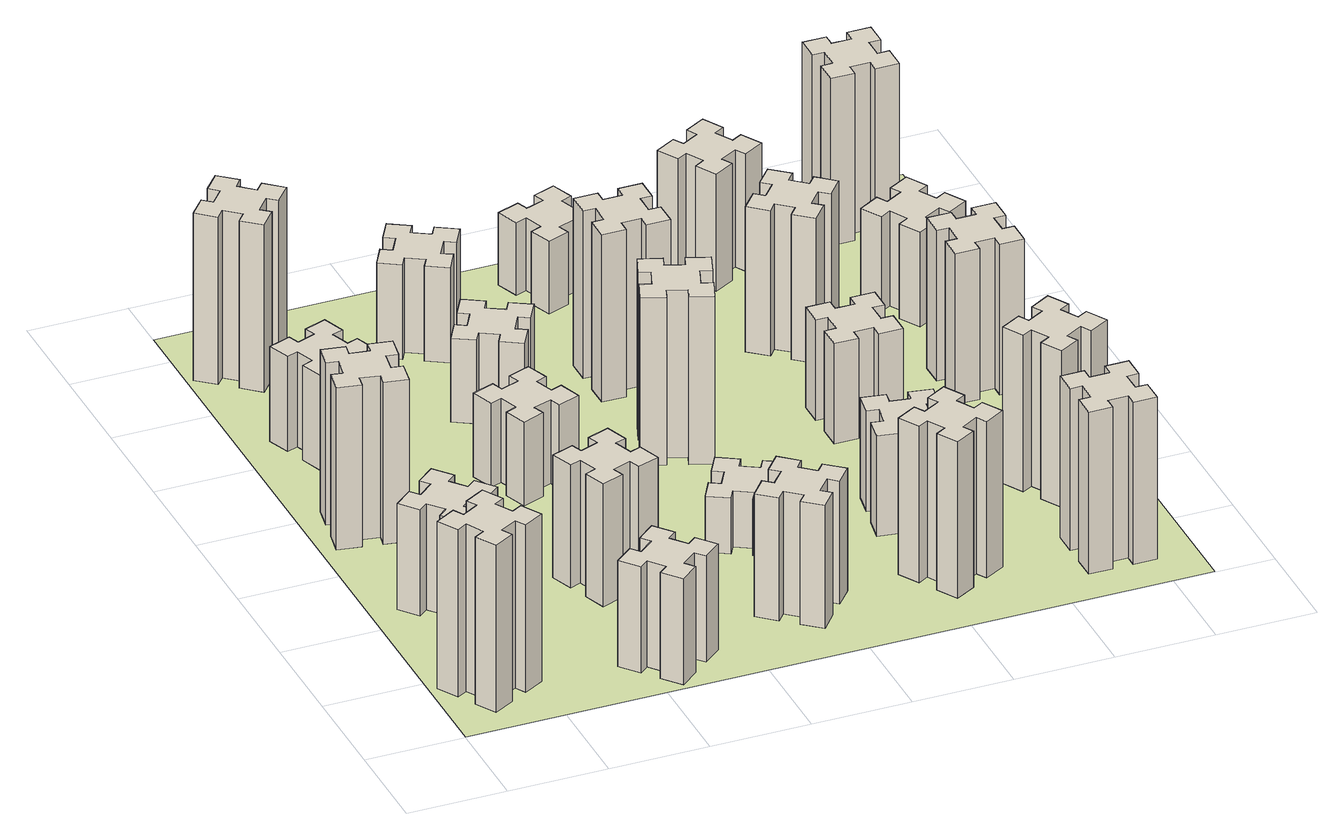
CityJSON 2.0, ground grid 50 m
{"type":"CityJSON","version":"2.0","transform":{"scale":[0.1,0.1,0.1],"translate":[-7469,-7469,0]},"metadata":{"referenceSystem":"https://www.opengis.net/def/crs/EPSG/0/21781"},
"CityObjects":{
"building1":{"type":"Building","attributes":{"class":"1000","function":"1000","usage":"1000","yearOfConstruction":2016,"roofType":"1000","measuredHeight":90,"storeysAboveGround":30,"storeysBelowGround":0},"geometry":[{"type":"Solid","lod":"1","boundaries":[[[[0,1,2,3,4,5,6,7,8,9,10,11,12,13,14,15,16,17,18,19]],[[17,16,20,21]],[[16,15,22,20]],[[15,14,23,22]],[[14,13,24,23]],[[13,12,25,24]],[[12,11,26,25]],[[11,10,27,26]],[[10,9,28,27]],[[9,8,29,28]],[[8,7,30,29]],[[7,6,31,30]],[[6,5,32,31]],[[5,4,33,32]],[[4,3,34,33]],[[3,2,35,34]],[[2,1,36,35]],[[1,0,37,36]],[[0,19,38,37]],[[19,18,39,38]],[[18,17,21,39]],[[24,25,26,27,28,29,30,31,32,33,34,35,36,37,38,39,21,20,22,23]]]]}]},
"building2":{"type":"Building","attributes":{"class":"1000","function":"1000","usage":"1000","yearOfConstruction":2016,"roofType":"1000","measuredHeight":57,"storeysAboveGround":30,"storeysBelowGround":0},"geometry":[{"type":"Solid","lod":"1","boundaries":[[[[40,41,42,43,44,45,46,47,48,49,50,51,52,53,54,55,56,57,58,59]],[[57,56,60,61]],[[56,55,62,60]],[[55,54,63,62]],[[54,53,64,63]],[[53,52,65,64]],[[52,51,66,65]],[[51,50,67,66]],[[50,49,68,67]],[[49,48,69,68]],[[48,47,70,69]],[[47,46,71,70]],[[46,45,72,71]],[[45,44,73,72]],[[44,43,74,73]],[[43,42,75,74]],[[42,41,76,75]],[[41,40,77,76]],[[40,59,78,77]],[[59,58,79,78]],[[58,57,61,79]],[[64,65,66,67,68,69,70,71,72,73,74,75,76,77,78,79,61,60,62,63]]]]}]},
"building3":{"type":"Building","attributes":{"class":"1000","function":"1000","usage":"1000","yearOfConstruction":2016,"roofType":"1000","measuredHeight":87,"storeysAboveGround":30,"storeysBelowGround":0},"geometry":[{"type":"Solid","lod":"1","boundaries":[[[[80,81,82,83,84,85,86,87,88,89,90,91,92,93,94,95,96,97,98,99]],[[97,96,100,101]],[[96,95,102,100]],[[95,94,103,102]],[[94,93,104,103]],[[93,92,105,104]],[[92,91,106,105]],[[91,90,107,106]],[[90,89,108,107]],[[89,88,109,108]],[[88,87,110,109]],[[87,86,111,110]],[[86,85,112,111]],[[85,84,113,112]],[[84,83,114,113]],[[83,82,115,114]],[[82,81,116,115]],[[81,80,117,116]],[[80,99,118,117]],[[99,98,119,118]],[[98,97,101,119]],[[104,105,106,107,108,109,110,111,112,113,114,115,116,117,118,119,101,100,102,103]]]]}]},
"building4":{"type":"Building","attributes":{"class":"1000","function":"1000","usage":"1000","yearOfConstruction":2016,"roofType":"1000","measuredHeight":51,"storeysAboveGround":30,"storeysBelowGround":0},"geometry":[{"type":"Solid","lod":"1","boundaries":[[[[120,121,122,123,124,125,126,127,128,129,130,131,132,133,134,135,136,137,138,139]],[[137,136,140,141]],[[136,135,142,140]],[[135,134,143,142]],[[134,133,144,143]],[[133,132,145,144]],[[132,131,146,145]],[[131,130,147,146]],[[130,129,148,147]],[[129,128,149,148]],[[128,127,150,149]],[[127,126,151,150]],[[126,125,152,151]],[[125,124,153,152]],[[124,123,154,153]],[[123,122,155,154]],[[122,121,156,155]],[[121,120,157,156]],[[120,139,158,157]],[[139,138,159,158]],[[138,137,141,159]],[[144,145,146,147,148,149,150,151,152,153,154,155,156,157,158,159,141,140,142,143]]]]}]},
"building5":{"type":"Building","attributes":{"class":"1000","function":"1000","usage":"1000","yearOfConstruction":2016,"roofType":"1000","measuredHeight":57,"storeysAboveGround":30,"storeysBelowGround":0},"geometry":[{"type":"Solid","lod":"1","boundaries":[[[[160,161,162,163,164,165,166,167,168,169,170,171,172,173,174,175,176,177,178,179]],[[177,176,180,181]],[[176,175,182,180]],[[175,174,183,182]],[[174,173,184,183]],[[173,172,185,184]],[[172,171,186,185]],[[171,170,187,186]],[[170,169,188,187]],[[169,168,189,188]],[[168,167,190,189]],[[167,166,191,190]],[[166,165,192,191]],[[165,164,193,192]],[[164,163,194,193]],[[163,162,195,194]],[[162,161,196,195]],[[161,160,197,196]],[[160,179,198,197]],[[179,178,199,198]],[[178,177,181,199]],[[184,185,186,187,188,189,190,191,192,193,194,195,196,197,198,199,181,180,182,183]]]]}]},
"building6":{"type":"Building","attributes":{"class":"1000","function":"1000","usage":"1000","yearOfConstruction":2016,"roofType":"1000","measuredHeight":90,"storeysAboveGround":30,"storeysBelowGround":0},"geometry":[{"type":"Solid","lod":"1","boundaries":[[[[200,201,202,203,204,205,206,207,208,209,210,211,212,213,214,215,216,217,218,219]],[[217,216,220,221]],[[216,215,222,220]],[[215,214,223,222]],[[214,213,224,223]],[[213,212,225,224]],[[212,211,226,225]],[[211,210,227,226]],[[210,209,228,227]],[[209,208,229,228]],[[208,207,230,229]],[[207,206,231,230]],[[206,205,232,231]],[[205,204,233,232]],[[204,203,234,233]],[[203,202,235,234]],[[202,201,236,235]],[[201,200,237,236]],[[200,219,238,237]],[[219,218,239,238]],[[218,217,221,239]],[[224,225,226,227,228,229,230,231,232,233,234,235,236,237,238,239,221,220,222,223]]]]}]},
"building7":{"type":"Building","attributes":{"class":"1000","function":"1000","usage":"1000","yearOfConstruction":2016,"roofType":"1000","measuredHeight":66,"storeysAboveGround":30,"storeysBelowGround":0},"geometry":[{"type":"Solid","lod":"1","boundaries":[[[[240,241,242,243,244,245,246,247,248,249,250,251,252,253,254,255,256,257,258,259]],[[257,256,260,261]],[[256,255,262,260]],[[255,254,263,262]],[[254,253,264,263]],[[253,252,265,264]],[[252,251,266,265]],[[251,250,267,266]],[[250,249,268,267]],[[249,248,269,268]],[[248,247,270,269]],[[247,246,271,270]],[[246,245,272,271]],[[245,244,273,272]],[[244,243,274,273]],[[243,242,275,274]],[[242,241,276,275]],[[241,240,277,276]],[[240,259,278,277]],[[259,258,279,278]],[[258,257,261,279]],[[264,265,266,267,268,269,270,271,272,273,274,275,276,277,278,279,261,260,262,263]]]]}]},
"building8":{"type":"Building","attributes":{"class":"1000","function":"1000","usage":"1000","yearOfConstruction":2016,"roofType":"1000","measuredHeight":45,"storeysAboveGround":30,"storeysBelowGround":0},"geometry":[{"type":"Solid","lod":"1","boundaries":[[[[280,281,282,283,284,285,286,287,288,289,290,291,292,293,294,295,296,297,298,299]],[[297,296,300,301]],[[296,295,302,300]],[[295,294,303,302]],[[294,293,304,303]],[[293,292,305,304]],[[292,291,306,305]],[[291,290,307,306]],[[290,289,308,307]],[[289,288,309,308]],[[288,287,310,309]],[[287,286,311,310]],[[286,285,312,311]],[[285,284,313,312]],[[284,283,314,313]],[[283,282,315,314]],[[282,281,316,315]],[[281,280,317,316]],[[280,299,318,317]],[[299,298,319,318]],[[298,297,301,319]],[[304,305,306,307,308,309,310,311,312,313,314,315,316,317,318,319,301,300,302,303]]]]}]},
"building9":{"type":"Building","attributes":{"class":"1000","function":"1000","usage":"1000","yearOfConstruction":2016,"roofType":"1000","measuredHeight":45,"storeysAboveGround":30,"storeysBelowGround":0},"geometry":[{"type":"Solid","lod":"1","boundaries":[[[[320,321,322,323,324,325,326,327,328,329,330,331,332,333,334,335,336,337,338,339]],[[337,336,340,341]],[[336,335,342,340]],[[335,334,343,342]],[[334,333,344,343]],[[333,332,345,344]],[[332,331,346,345]],[[331,330,347,346]],[[330,329,348,347]],[[329,328,349,348]],[[328,327,350,349]],[[327,326,351,350]],[[326,325,352,351]],[[325,324,353,352]],[[324,323,354,353]],[[323,322,355,354]],[[322,321,356,355]],[[321,320,357,356]],[[320,339,358,357]],[[339,338,359,358]],[[338,337,341,359]],[[344,345,346,347,348,349,350,351,352,353,354,355,356,357,358,359,341,340,342,343]]]]}]},
"building10":{"type":"Building","attributes":{"class":"1000","function":"1000","usage":"1000","yearOfConstruction":2016,"roofType":"1000","measuredHeight":66,"storeysAboveGround":30,"storeysBelowGround":0},"geometry":[{"type":"Solid","lod":"1","boundaries":[[[[360,361,362,363,364,365,366,367,368,369,370,371,372,373,374,375,376,377,378,379]],[[377,376,380,381]],[[376,375,382,380]],[[375,374,383,382]],[[374,373,384,383]],[[373,372,385,384]],[[372,371,386,385]],[[371,370,387,386]],[[370,369,388,387]],[[369,368,389,388]],[[368,367,390,389]],[[367,366,391,390]],[[366,365,392,391]],[[365,364,393,392]],[[364,363,394,393]],[[363,362,395,394]],[[362,361,396,395]],[[361,360,397,396]],[[360,379,398,397]],[[379,378,399,398]],[[378,377,381,399]],[[384,385,386,387,388,389,390,391,392,393,394,395,396,397,398,399,381,380,382,383]]]]}]},
"building11":{"type":"Building","attributes":{"class":"1000","function":"1000","usage":"1000","yearOfConstruction":2016,"roofType":"1000","measuredHeight":51,"storeysAboveGround":30,"storeysBelowGround":0},"geometry":[{"type":"Solid","lod":"1","boundaries":[[[[400,401,402,403,404,405,406,407,408,409,410,411,412,413,414,415,416,417,418,419]],[[417,416,420,421]],[[416,415,422,420]],[[415,414,423,422]],[[414,413,424,423]],[[413,412,425,424]],[[412,411,426,425]],[[411,410,427,426]],[[410,409,428,427]],[[409,408,429,428]],[[408,407,430,429]],[[407,406,431,430]],[[406,405,432,431]],[[405,404,433,432]],[[404,403,434,433]],[[403,402,435,434]],[[402,401,436,435]],[[401,400,437,436]],[[400,419,438,437]],[[419,418,439,438]],[[418,417,421,439]],[[424,425,426,427,428,429,430,431,432,433,434,435,436,437,438,439,421,420,422,423]]]]}]},
"building12":{"type":"Building","attributes":{"class":"1000","function":"1000","usage":"1000","yearOfConstruction":2016,"roofType":"1000","measuredHeight":30,"storeysAboveGround":30,"storeysBelowGround":0},"geometry":[{"type":"Solid","lod":"1","boundaries":[[[[440,441,442,443,444,445,446,447,448,449,450,451,452,453,454,455,456,457,458,459]],[[457,456,460,461]],[[456,455,462,460]],[[455,454,463,462]],[[454,453,464,463]],[[453,452,465,464]],[[452,451,466,465]],[[451,450,467,466]],[[450,449,468,467]],[[449,448,469,468]],[[448,447,470,469]],[[447,446,471,470]],[[446,445,472,471]],[[445,444,473,472]],[[444,443,474,473]],[[443,442,475,474]],[[442,441,476,475]],[[441,440,477,476]],[[440,459,478,477]],[[459,458,479,478]],[[458,457,461,479]],[[464,465,466,467,468,469,470,471,472,473,474,475,476,477,478,479,461,460,462,463]]]]}]},
"building13":{"type":"Building","attributes":{"class":"1000","function":"1000","usage":"1000","yearOfConstruction":2016,"roofType":"1000","measuredHeight":90,"storeysAboveGround":30,"storeysBelowGround":0},"geometry":[{"type":"Solid","lod":"1","boundaries":[[[[480,481,482,483,484,485,486,487,488,489,490,491,492,493,494,495,496,497,498,499]],[[497,496,500,501]],[[496,495,502,500]],[[495,494,503,502]],[[494,493,504,503]],[[493,492,505,504]],[[492,491,506,505]],[[491,490,507,506]],[[490,489,508,507]],[[489,488,509,508]],[[488,487,510,509]],[[487,486,511,510]],[[486,485,512,511]],[[485,484,513,512]],[[484,483,514,513]],[[483,482,515,514]],[[482,481,516,515]],[[481,480,517,516]],[[480,499,518,517]],[[499,498,519,518]],[[498,497,501,519]],[[504,505,506,507,508,509,510,511,512,513,514,515,516,517,518,519,501,500,502,503]]]]}]},
"building14":{"type":"Building","attributes":{"class":"1000","function":"1000","usage":"1000","yearOfConstruction":2016,"roofType":"1000","measuredHeight":90,"storeysAboveGround":30,"storeysBelowGround":0},"geometry":[{"type":"Solid","lod":"1","boundaries":[[[[520,521,522,523,524,525,526,527,528,529,530,531,532,533,534,535,536,537,538,539]],[[537,536,540,541]],[[536,535,542,540]],[[535,534,543,542]],[[534,533,544,543]],[[533,532,545,544]],[[532,531,546,545]],[[531,530,547,546]],[[530,529,548,547]],[[529,528,549,548]],[[528,527,550,549]],[[527,526,551,550]],[[526,525,552,551]],[[525,524,553,552]],[[524,523,554,553]],[[523,522,555,554]],[[522,521,556,555]],[[521,520,557,556]],[[520,539,558,557]],[[539,538,559,558]],[[538,537,541,559]],[[544,545,546,547,548,549,550,551,552,553,554,555,556,557,558,559,541,540,542,543]]]]}]},
"building15":{"type":"Building","attributes":{"class":"1000","function":"1000","usage":"1000","yearOfConstruction":2016,"roofType":"1000","measuredHeight":84,"storeysAboveGround":30,"storeysBelowGround":0},"geometry":[{"type":"Solid","lod":"1","boundaries":[[[[560,561,562,563,564,565,566,567,568,569,570,571,572,573,574,575,576,577,578,579]],[[577,576,580,581]],[[576,575,582,580]],[[575,574,583,582]],[[574,573,584,583]],[[573,572,585,584]],[[572,571,586,585]],[[571,570,587,586]],[[570,569,588,587]],[[569,568,589,588]],[[568,567,590,589]],[[567,566,591,590]],[[566,565,592,591]],[[565,564,593,592]],[[564,563,594,593]],[[563,562,595,594]],[[562,561,596,595]],[[561,560,597,596]],[[560,579,598,597]],[[579,578,599,598]],[[578,577,581,599]],[[584,585,586,587,588,589,590,591,592,593,594,595,596,597,598,599,581,580,582,583]]]]}]},
"building16":{"type":"Building","attributes":{"class":"1000","function":"1000","usage":"1000","yearOfConstruction":2016,"roofType":"1000","measuredHeight":39,"storeysAboveGround":30,"storeysBelowGround":0},"geometry":[{"type":"Solid","lod":"1","boundaries":[[[[600,601,602,603,604,605,606,607,608,609,610,611,612,613,614,615,616,617,618,619]],[[617,616,620,621]],[[616,615,622,620]],[[615,614,623,622]],[[614,613,624,623]],[[613,612,625,624]],[[612,611,626,625]],[[611,610,627,626]],[[610,609,628,627]],[[609,608,629,628]],[[608,607,630,629]],[[607,606,631,630]],[[606,605,632,631]],[[605,604,633,632]],[[604,603,634,633]],[[603,602,635,634]],[[602,601,636,635]],[[601,600,637,636]],[[600,619,638,637]],[[619,618,639,638]],[[618,617,621,639]],[[624,625,626,627,628,629,630,631,632,633,634,635,636,637,638,639,621,620,622,623]]]]}]},
"building17":{"type":"Building","attributes":{"class":"1000","function":"1000","usage":"1000","yearOfConstruction":2016,"roofType":"1000","measuredHeight":54,"storeysAboveGround":30,"storeysBelowGround":0},"geometry":[{"type":"Solid","lod":"1","boundaries":[[[[640,641,642,643,644,645,646,647,648,649,650,651,652,653,654,655,656,657,658,659]],[[657,656,660,661]],[[656,655,662,660]],[[655,654,663,662]],[[654,653,664,663]],[[653,652,665,664]],[[652,651,666,665]],[[651,650,667,666]],[[650,649,668,667]],[[649,648,669,668]],[[648,647,670,669]],[[647,646,671,670]],[[646,645,672,671]],[[645,644,673,672]],[[644,643,674,673]],[[643,642,675,674]],[[642,641,676,675]],[[641,640,677,676]],[[640,659,678,677]],[[659,658,679,678]],[[658,657,661,679]],[[664,665,666,667,668,669,670,671,672,673,674,675,676,677,678,679,661,660,662,663]]]]}]},
"building18":{"type":"Building","attributes":{"class":"1000","function":"1000","usage":"1000","yearOfConstruction":2016,"roofType":"1000","measuredHeight":54,"storeysAboveGround":30,"storeysBelowGround":0},"geometry":[{"type":"Solid","lod":"1","boundaries":[[[[680,681,682,683,684,685,686,687,688,689,690,691,692,693,694,695,696,697,698,699]],[[697,696,700,701]],[[696,695,702,700]],[[695,694,703,702]],[[694,693,704,703]],[[693,692,705,704]],[[692,691,706,705]],[[691,690,707,706]],[[690,689,708,707]],[[689,688,709,708]],[[688,687,710,709]],[[687,686,711,710]],[[686,685,712,711]],[[685,684,713,712]],[[684,683,714,713]],[[683,682,715,714]],[[682,681,716,715]],[[681,680,717,716]],[[680,699,718,717]],[[699,698,719,718]],[[698,697,701,719]],[[704,705,706,707,708,709,710,711,712,713,714,715,716,717,718,719,701,700,702,703]]]]}]},
"building19":{"type":"Building","attributes":{"class":"1000","function":"1000","usage":"1000","yearOfConstruction":2016,"roofType":"1000","measuredHeight":87,"storeysAboveGround":30,"storeysBelowGround":0},"geometry":[{"type":"Solid","lod":"1","boundaries":[[[[720,721,722,723,724,725,726,727,728,729,730,731,732,733,734,735,736,737,738,739]],[[737,736,740,741]],[[736,735,742,740]],[[735,734,743,742]],[[734,733,744,743]],[[733,732,745,744]],[[732,731,746,745]],[[731,730,747,746]],[[730,729,748,747]],[[729,728,749,748]],[[728,727,750,749]],[[727,726,751,750]],[[726,725,752,751]],[[725,724,753,752]],[[724,723,754,753]],[[723,722,755,754]],[[722,721,756,755]],[[721,720,757,756]],[[720,739,758,757]],[[739,738,759,758]],[[738,737,741,759]],[[744,745,746,747,748,749,750,751,752,753,754,755,756,757,758,759,741,740,742,743]]]]}]},
"building20":{"type":"Building","attributes":{"class":"1000","function":"1000","usage":"1000","yearOfConstruction":2016,"roofType":"1000","measuredHeight":78,"storeysAboveGround":30,"storeysBelowGround":0},"geometry":[{"type":"Solid","lod":"1","boundaries":[[[[760,761,762,763,764,765,766,767,768,769,770,771,772,773,774,775,776,777,778,779]],[[777,776,780,781]],[[776,775,782,780]],[[775,774,783,782]],[[774,773,784,783]],[[773,772,785,784]],[[772,771,786,785]],[[771,770,787,786]],[[770,769,788,787]],[[769,768,789,788]],[[768,767,790,789]],[[767,766,791,790]],[[766,765,792,791]],[[765,764,793,792]],[[764,763,794,793]],[[763,762,795,794]],[[762,761,796,795]],[[761,760,797,796]],[[760,779,798,797]],[[779,778,799,798]],[[778,777,781,799]],[[784,785,786,787,788,789,790,791,792,793,794,795,796,797,798,799,781,780,782,783]]]]}]},
"building21":{"type":"Building","attributes":{"class":"1000","function":"1000","usage":"1000","yearOfConstruction":2016,"roofType":"1000","measuredHeight":63,"storeysAboveGround":30,"storeysBelowGround":0},"geometry":[{"type":"Solid","lod":"1","boundaries":[[[[800,801,802,803,804,805,806,807,808,809,810,811,812,813,814,815,816,817,818,819]],[[817,816,820,821]],[[816,815,822,820]],[[815,814,823,822]],[[814,813,824,823]],[[813,812,825,824]],[[812,811,826,825]],[[811,810,827,826]],[[810,809,828,827]],[[809,808,829,828]],[[808,807,830,829]],[[807,806,831,830]],[[806,805,832,831]],[[805,804,833,832]],[[804,803,834,833]],[[803,802,835,834]],[[802,801,836,835]],[[801,800,837,836]],[[800,819,838,837]],[[819,818,839,838]],[[818,817,821,839]],[[824,825,826,827,828,829,830,831,832,833,834,835,836,837,838,839,821,820,822,823]]]]}]},
"building22":{"type":"Building","attributes":{"class":"1000","function":"1000","usage":"1000","yearOfConstruction":2016,"roofType":"1000","measuredHeight":84,"storeysAboveGround":30,"storeysBelowGround":0},"geometry":[{"type":"Solid","lod":"1","boundaries":[[[[840,841,842,843,844,845,846,847,848,849,850,851,852,853,854,855,856,857,858,859]],[[857,856,860,861]],[[856,855,862,860]],[[855,854,863,862]],[[854,853,864,863]],[[853,852,865,864]],[[852,851,866,865]],[[851,850,867,866]],[[850,849,868,867]],[[849,848,869,868]],[[848,847,870,869]],[[847,846,871,870]],[[846,845,872,871]],[[845,844,873,872]],[[844,843,874,873]],[[843,842,875,874]],[[842,841,876,875]],[[841,840,877,876]],[[840,859,878,877]],[[859,858,879,878]],[[858,857,861,879]],[[864,865,866,867,868,869,870,871,872,873,874,875,876,877,878,879,861,860,862,863]]]]}]},
"building23":{"type":"Building","attributes":{"class":"1000","function":"1000","usage":"1000","yearOfConstruction":2016,"roofType":"1000","measuredHeight":81,"storeysAboveGround":30,"storeysBelowGround":0},"geometry":[{"type":"Solid","lod":"1","boundaries":[[[[880,881,882,883,884,885,886,887,888,889,890,891,892,893,894,895,896,897,898,899]],[[897,896,900,901]],[[896,895,902,900]],[[895,894,903,902]],[[894,893,904,903]],[[893,892,905,904]],[[892,891,906,905]],[[891,890,907,906]],[[890,889,908,907]],[[889,888,909,908]],[[888,887,910,909]],[[887,886,911,910]],[[886,885,912,911]],[[885,884,913,912]],[[884,883,914,913]],[[883,882,915,914]],[[882,881,916,915]],[[881,880,917,916]],[[880,899,918,917]],[[899,898,919,918]],[[898,897,901,919]],[[904,905,906,907,908,909,910,911,912,913,914,915,916,917,918,919,901,900,902,903]]]]}]},
"building24":{"type":"Building","attributes":{"class":"1000","function":"1000","usage":"1000","yearOfConstruction":2016,"roofType":"1000","measuredHeight":51,"storeysAboveGround":30,"storeysBelowGround":0},"geometry":[{"type":"Solid","lod":"1","boundaries":[[[[920,921,922,923,924,925,926,927,928,929,930,931,932,933,934,935,936,937,938,939]],[[937,936,940,941]],[[936,935,942,940]],[[935,934,943,942]],[[934,933,944,943]],[[933,932,945,944]],[[932,931,946,945]],[[931,930,947,946]],[[930,929,948,947]],[[929,928,949,948]],[[928,927,950,949]],[[927,926,951,950]],[[926,925,952,951]],[[925,924,953,952]],[[924,923,954,953]],[[923,922,955,954]],[[922,921,956,955]],[[921,920,957,956]],[[920,939,958,957]],[[939,938,959,958]],[[938,937,941,959]],[[944,945,946,947,948,949,950,951,952,953,954,955,956,957,958,959,941,940,942,943]]]]}]},
"building25":{"type":"Building","attributes":{"class":"1000","function":"1000","usage":"1000","yearOfConstruction":2016,"roofType":"1000","measuredHeight":90,"storeysAboveGround":30,"storeysBelowGround":0},"geometry":[{"type":"Solid","lod":"1","boundaries":[[[[960,961,962,963,964,965,966,967,968,969,970,971,972,973,974,975,976,977,978,979]],[[977,976,980,981]],[[976,975,982,980]],[[975,974,983,982]],[[974,973,984,983]],[[973,972,985,984]],[[972,971,986,985]],[[971,970,987,986]],[[970,969,988,987]],[[969,968,989,988]],[[968,967,990,989]],[[967,966,991,990]],[[966,965,992,991]],[[965,964,993,992]],[[964,963,994,993]],[[963,962,995,994]],[[962,961,996,995]],[[961,960,997,996]],[[960,979,998,997]],[[979,978,999,998]],[[978,977,981,999]],[[984,985,986,987,988,989,990,991,992,993,994,995,996,997,998,999,981,980,982,983]]]]}]},
"landuse1":{"type":"LandUse","attributes":{"name":"plot1","function":"1010"},"geometry":[{"type":"MultiSurface","lod":"1","boundaries":[[[1000,1001,1002,1003]]]}]}
},
"vertices":[
[155,364,0],[205,277,0],[153,247,0],[213,143,0],[317,203,0],[287,255,0],[374,305,0],[404,253,0],[508,313,0],[448,417,0],[396,387,0],[346,474,0],[398,504,0],[338,608,0],[234,548,0],[264,496,0],[177,446,0],[147,498,0],[43,438,0],[103,334,0],[177,446,900],[147,498,900],[264,496,900],[234,548,900],[338,608,900],[398,504,900],[346,474,900],[396,387,900],[448,417,900],[508,313,900],[404,253,900],[374,305,900],[287,255,900],[317,203,900],[213,143,900],[153,247,900],[205,277,900],[155,364,900],[103,334,900],[43,438,900],
[492,1148,0],[427,1224,0],[473,1263,0],[396,1355,0],[304,1278,0],[343,1232,0],[266,1167,0],[228,1213,0],[136,1136,0],[213,1044,0],[259,1083,0],[323,1006,0],[277,968,0],[354,876,0],[446,953,0],[408,999,0],[484,1063,0],[523,1017,0],[615,1094,0],[538,1186,0],[484,1063,570],[523,1017,570],[408,999,570],[446,953,570],[354,876,570],[277,968,570],[323,1006,570],[259,1083,570],[213,1044,570],[136,1136,570],[228,1213,570],[266,1167,570],[343,1232,570],[304,1278,570],[396,1355,570],[473,1263,570],[427,1224,570],[492,1148,570],[538,1186,570],[615,1094,570],
[176,1924,0],[158,1825,0],[99,1836,0],[78,1717,0],[197,1697,0],[207,1756,0],[305,1738,0],[295,1679,0],[413,1658,0],[434,1777,0],[375,1787,0],[392,1885,0],[451,1875,0],[472,1993,0],[354,2014,0],[344,1955,0],[245,1972,0],[256,2031,0],[137,2052,0],[117,1934,0],[245,1972,870],[256,2031,870],[344,1955,870],[354,2014,870],[472,1993,870],[451,1875,870],[392,1885,870],[375,1787,870],[434,1777,870],[413,1658,870],[295,1679,870],[305,1738,870],[207,1756,870],[197,1697,870],[78,1717,870],[99,1836,870],[158,1825,870],[176,1924,870],[117,1934,870],[137,2052,870],
[385,2716,0],[291,2682,0],[270,2738,0],[157,2697,0],[199,2584,0],[255,2605,0],[289,2511,0],[233,2490,0],[274,2377,0],[387,2419,0],[366,2475,0],[460,2509,0],[480,2453,0],[593,2494,0],[552,2607,0],[496,2586,0],[462,2680,0],[518,2700,0],[477,2813,0],[364,2772,0],[462,2680,510],[518,2700,510],[496,2586,510],[552,2607,510],[593,2494,510],[480,2453,510],[460,2509,510],[366,2475,510],[387,2419,510],[274,2377,510],[233,2490,510],[289,2511,510],[255,2605,510],[199,2584,510],[157,2697,510],[270,2738,510],[291,2682,510],[385,2716,510],[364,2772,510],[477,2813,510],
[1232,308,0],[1167,384,0],[1213,423,0],[1136,515,0],[1044,438,0],[1083,392,0],[1006,327,0],[968,373,0],[876,296,0],[953,204,0],[999,243,0],[1063,166,0],[1017,128,0],[1094,36,0],[1186,113,0],[1148,159,0],[1224,223,0],[1263,177,0],[1355,254,0],[1278,346,0],[1224,223,570],[1263,177,570],[1148,159,570],[1186,113,570],[1094,36,570],[1017,128,570],[1063,166,570],[999,243,570],[953,204,570],[876,296,570],[968,373,570],[1006,327,570],[1083,392,570],[1044,438,570],[1136,515,570],[1213,423,570],[1167,384,570],[1232,308,570],[1278,346,570],[1355,254,570],
[384,3387,0],[308,3452,0],[346,3498,0],[254,3575,0],[177,3483,0],[223,3444,0],[159,3368,0],[113,3406,0],[36,3314,0],[128,3237,0],[166,3283,0],[243,3219,0],[204,3173,0],[296,3096,0],[373,3188,0],[327,3226,0],[392,3303,0],[438,3264,0],[515,3356,0],[423,3433,0],[392,3303,900],[438,3264,900],[327,3226,900],[373,3188,900],[296,3096,900],[204,3173,900],[243,3219,900],[166,3283,900],[128,3237,900],[36,3314,900],[113,3406,900],[159,3368,900],[223,3444,900],[177,3483,900],[254,3575,900],[346,3498,900],[308,3452,900],[384,3387,900],[423,3433,900],[515,3356,900],
[1106,895,0],[1200,929,0],[1220,873,0],[1333,914,0],[1292,1027,0],[1236,1006,0],[1202,1100,0],[1258,1120,0],[1217,1233,0],[1104,1192,0],[1125,1136,0],[1031,1102,0],[1010,1158,0],[897,1117,0],[939,1004,0],[995,1025,0],[1029,931,0],[973,910,0],[1014,797,0],[1127,839,0],[1029,931,660],[973,910,660],[995,1025,660],[939,1004,660],[897,1117,660],[1010,1158,660],[1031,1102,660],[1125,1136,660],[1104,1192,660],[1217,1233,660],[1258,1120,660],[1202,1100,660],[1236,1006,660],[1292,1027,660],[1333,914,660],[1220,873,660],[1200,929,660],[1106,895,660],[1127,839,660],[1014,797,660],
[995,1965,0],[1029,1871,0],[973,1850,0],[1014,1737,0],[1127,1779,0],[1106,1835,0],[1200,1869,0],[1220,1813,0],[1333,1854,0],[1292,1967,0],[1236,1946,0],[1202,2040,0],[1258,2060,0],[1217,2173,0],[1104,2132,0],[1125,2076,0],[1031,2042,0],[1010,2098,0],[897,2057,0],[939,1944,0],[1031,2042,450],[1010,2098,450],[1125,2076,450],[1104,2132,450],[1217,2173,450],[1258,2060,450],[1202,2040,450],[1236,1946,450],[1292,1967,450],[1333,1854,450],[1220,1813,450],[1200,1869,450],[1106,1835,450],[1127,1779,450],[1014,1737,450],[973,1850,450],[1029,1871,450],[995,1965,450],[939,1944,450],[897,2057,450],
[1117,2525,0],[1204,2475,0],[1174,2423,0],[1278,2363,0],[1338,2467,0],[1286,2497,0],[1336,2584,0],[1388,2554,0],[1448,2658,0],[1344,2718,0],[1314,2666,0],[1227,2716,0],[1257,2768,0],[1153,2828,0],[1093,2724,0],[1145,2694,0],[1095,2607,0],[1043,2637,0],[983,2533,0],[1087,2473,0],[1095,2607,450],[1043,2637,450],[1145,2694,450],[1093,2724,450],[1153,2828,450],[1257,2768,450],[1227,2716,450],[1314,2666,450],[1344,2718,450],[1448,2658,450],[1388,2554,450],[1336,2584,450],[1286,2497,450],[1338,2467,450],[1278,2363,450],[1174,2423,450],[1204,2475,450],[1117,2525,450],[1087,2473,450],[983,2533,450],
[1803,584,0],[1739,508,0],[1693,546,0],[1616,454,0],[1708,377,0],[1746,423,0],[1823,359,0],[1784,313,0],[1876,236,0],[1953,328,0],[1907,366,0],[1972,443,0],[2018,404,0],[2095,496,0],[2003,573,0],[1964,527,0],[1888,592,0],[1926,638,0],[1834,715,0],[1757,623,0],[1888,592,660],[1926,638,660],[1964,527,660],[2003,573,660],[2095,496,660],[2018,404,660],[1972,443,660],[1907,366,660],[1953,328,660],[1876,236,660],[1784,313,660],[1823,359,660],[1746,423,660],[1708,377,660],[1616,454,660],[1693,546,660],[1739,508,660],[1803,584,660],[1757,623,660],[1834,715,660],
[1214,3306,0],[1127,3356,0],[1157,3408,0],[1053,3468,0],[993,3364,0],[1045,3334,0],[995,3247,0],[943,3277,0],[883,3173,0],[987,3113,0],[1017,3165,0],[1104,3115,0],[1074,3063,0],[1178,3003,0],[1238,3107,0],[1186,3137,0],[1236,3224,0],[1288,3194,0],[1348,3298,0],[1244,3358,0],[1236,3224,510],[1288,3194,510],[1186,3137,510],[1238,3107,510],[1178,3003,510],[1074,3063,510],[1104,3115,510],[1017,3165,510],[987,3113,510],[883,3173,510],[943,3277,510],[995,3247,510],[1045,3334,510],[993,3364,510],[1053,3468,510],[1157,3408,510],[1127,3356,510],[1214,3306,510],[1244,3358,510],[1348,3298,510],
[1757,1045,0],[1844,995,0],[1814,943,0],[1918,883,0],[1978,987,0],[1926,1017,0],[1976,1104,0],[2028,1074,0],[2088,1178,0],[1984,1238,0],[1954,1186,0],[1867,1236,0],[1897,1288,0],[1793,1348,0],[1733,1244,0],[1785,1214,0],[1735,1127,0],[1683,1157,0],[1623,1053,0],[1727,993,0],[1735,1127,300],[1683,1157,300],[1785,1214,300],[1733,1244,300],[1793,1348,300],[1897,1288,300],[1867,1236,300],[1954,1186,300],[1984,1238,300],[2088,1178,300],[2028,1074,300],[1976,1104,300],[1926,1017,300],[1978,987,300],[1918,883,300],[1814,943,300],[1844,995,300],[1757,1045,300],[1727,993,300],[1623,1053,300],
[1940,2042,0],[1846,2076,0],[1867,2132,0],[1754,2173,0],[1713,2060,0],[1769,2040,0],[1735,1946,0],[1679,1967,0],[1637,1854,0],[1750,1813,0],[1771,1869,0],[1865,1835,0],[1844,1779,0],[1957,1737,0],[1998,1850,0],[1942,1871,0],[1976,1965,0],[2032,1944,0],[2073,2057,0],[1960,2098,0],[1976,1965,900],[2032,1944,900],[1942,1871,900],[1998,1850,900],[1957,1737,900],[1844,1779,900],[1865,1835,900],[1771,1869,900],[1750,1813,900],[1637,1854,900],[1679,1967,900],[1735,1946,900],[1769,2040,900],[1713,2060,900],[1754,2173,900],[1867,2132,900],[1846,2076,900],[1940,2042,900],[1960,2098,900],[2073,2057,900],
[1905,2705,0],[1805,2705,0],[1805,2765,0],[1685,2765,0],[1685,2645,0],[1745,2645,0],[1745,2545,0],[1685,2545,0],[1685,2425,0],[1805,2425,0],[1805,2485,0],[1905,2485,0],[1905,2425,0],[2025,2425,0],[2025,2545,0],[1965,2545,0],[1965,2645,0],[2025,2645,0],[2025,2765,0],[1905,2765,0],[1965,2645,900],[2025,2645,900],[1965,2545,900],[2025,2545,900],[2025,2425,900],[1905,2425,900],[1905,2485,900],[1805,2485,900],[1805,2425,900],[1685,2425,900],[1685,2545,900],[1745,2545,900],[1745,2645,900],[1685,2645,900],[1685,2765,900],[1805,2765,900],[1805,2705,900],[1905,2705,900],[1905,2765,900],[2025,2765,900],
[2475,464,0],[2525,377,0],[2473,347,0],[2533,243,0],[2637,303,0],[2607,355,0],[2694,405,0],[2724,353,0],[2828,413,0],[2768,517,0],[2716,487,0],[2666,574,0],[2718,604,0],[2658,708,0],[2554,648,0],[2584,596,0],[2497,546,0],[2467,598,0],[2363,538,0],[2423,434,0],[2497,546,840],[2467,598,840],[2584,596,840],[2554,648,840],[2658,708,840],[2718,604,840],[2666,574,840],[2716,487,840],[2768,517,840],[2828,413,840],[2724,353,840],[2694,405,840],[2607,355,840],[2637,303,840],[2533,243,840],[2473,347,840],[2525,377,840],[2475,464,840],[2423,434,840],[2363,538,840],
[1865,3556,0],[1771,3522,0],[1750,3578,0],[1637,3537,0],[1679,3424,0],[1735,3445,0],[1769,3351,0],[1713,3330,0],[1754,3217,0],[1867,3259,0],[1846,3315,0],[1940,3349,0],[1960,3293,0],[2073,3334,0],[2032,3447,0],[1976,3426,0],[1942,3520,0],[1998,3540,0],[1957,3653,0],[1844,3612,0],[1942,3520,390],[1998,3540,390],[1976,3426,390],[2032,3447,390],[2073,3334,390],[1960,3293,390],[1940,3349,390],[1846,3315,390],[1867,3259,390],[1754,3217,390],[1713,3330,390],[1769,3351,390],[1735,3445,390],[1679,3424,390],[1637,3537,390],[1750,3578,390],[1771,3522,390],[1865,3556,390],[1844,3612,390],[1957,3653,390],
[2496,1084,0],[2478,985,0],[2419,996,0],[2398,877,0],[2517,857,0],[2527,916,0],[2625,898,0],[2615,839,0],[2733,818,0],[2754,937,0],[2695,947,0],[2712,1045,0],[2771,1035,0],[2792,1153,0],[2674,1174,0],[2664,1115,0],[2565,1132,0],[2576,1191,0],[2457,1212,0],[2437,1094,0],[2565,1132,540],[2576,1191,540],[2664,1115,540],[2674,1174,540],[2792,1153,540],[2771,1035,540],[2712,1045,540],[2695,947,540],[2754,937,540],[2733,818,540],[2615,839,540],[2625,898,540],[2527,916,540],[2517,857,540],[2398,877,540],[2419,996,540],[2478,985,540],[2496,1084,540],[2437,1094,540],[2457,1212,540],
[2805,1805,0],[2805,1905,0],[2865,1905,0],[2865,2025,0],[2745,2025,0],[2745,1965,0],[2645,1965,0],[2645,2025,0],[2525,2025,0],[2525,1905,0],[2585,1905,0],[2585,1805,0],[2525,1805,0],[2525,1685,0],[2645,1685,0],[2645,1745,0],[2745,1745,0],[2745,1685,0],[2865,1685,0],[2865,1805,0],[2745,1745,540],[2745,1685,540],[2645,1745,540],[2645,1685,540],[2525,1685,540],[2525,1805,540],[2585,1805,540],[2585,1905,540],[2525,1905,540],[2525,2025,540],[2645,2025,540],[2645,1965,540],[2745,1965,540],[2745,2025,540],[2865,2025,540],[2865,1905,540],[2805,1905,540],[2805,1805,540],[2865,1805,540],[2865,1685,540],
[3225,425,0],[3225,325,0],[3165,325,0],[3165,205,0],[3285,205,0],[3285,265,0],[3385,265,0],[3385,205,0],[3505,205,0],[3505,325,0],[3445,325,0],[3445,425,0],[3505,425,0],[3505,545,0],[3385,545,0],[3385,485,0],[3285,485,0],[3285,545,0],[3165,545,0],[3165,425,0],[3285,485,870],[3285,545,870],[3385,485,870],[3385,545,870],[3505,545,870],[3505,425,870],[3445,425,870],[3445,325,870],[3505,325,870],[3505,205,870],[3385,205,870],[3385,265,870],[3285,265,870],[3285,205,870],[3165,205,870],[3165,325,870],[3225,325,870],[3225,425,870],[3165,425,870],[3165,545,870],
[2804,2647,0],[2728,2712,0],[2766,2758,0],[2674,2835,0],[2597,2743,0],[2643,2704,0],[2579,2628,0],[2533,2666,0],[2456,2574,0],[2548,2497,0],[2586,2543,0],[2663,2479,0],[2624,2433,0],[2716,2356,0],[2793,2448,0],[2747,2486,0],[2812,2563,0],[2858,2524,0],[2935,2616,0],[2843,2693,0],[2812,2563,780],[2858,2524,780],[2747,2486,780],[2793,2448,780],[2716,2356,780],[2624,2433,780],[2663,2479,780],[2586,2543,780],[2548,2497,780],[2456,2574,780],[2533,2666,780],[2579,2628,780],[2643,2704,780],[2597,2743,780],[2674,2835,780],[2766,2758,780],[2728,2712,780],[2804,2647,780],[2843,2693,780],[2935,2616,780],
[2716,3347,0],[2666,3434,0],[2718,3464,0],[2658,3568,0],[2554,3508,0],[2584,3456,0],[2497,3406,0],[2467,3458,0],[2363,3398,0],[2423,3294,0],[2475,3324,0],[2525,3237,0],[2473,3207,0],[2533,3103,0],[2637,3163,0],[2607,3215,0],[2694,3265,0],[2724,3213,0],[2828,3273,0],[2768,3377,0],[2694,3265,630],[2724,3213,630],[2607,3215,630],[2637,3163,630],[2533,3103,630],[2473,3207,630],[2525,3237,630],[2475,3324,630],[2423,3294,630],[2363,3398,630],[2467,3458,630],[2497,3406,630],[2584,3456,630],[2554,3508,630],[2658,3568,630],[2718,3464,630],[2666,3434,630],[2716,3347,630],[2768,3377,630],[2828,3273,630],
[3215,1004,0],[3265,917,0],[3213,887,0],[3273,783,0],[3377,843,0],[3347,895,0],[3434,945,0],[3464,893,0],[3568,953,0],[3508,1057,0],[3456,1027,0],[3406,1114,0],[3458,1144,0],[3398,1248,0],[3294,1188,0],[3324,1136,0],[3237,1086,0],[3207,1138,0],[3103,1078,0],[3163,974,0],[3237,1086,840],[3207,1138,840],[3324,1136,840],[3294,1188,840],[3398,1248,840],[3458,1144,840],[3406,1114,840],[3456,1027,840],[3508,1057,840],[3568,953,840],[3464,893,840],[3434,945,840],[3347,895,840],[3377,843,840],[3273,783,840],[3213,887,840],[3265,917,840],[3215,1004,840],[3163,974,840],[3103,1078,840],
[3225,2005,0],[3225,1905,0],[3165,1905,0],[3165,1785,0],[3285,1785,0],[3285,1845,0],[3385,1845,0],[3385,1785,0],[3505,1785,0],[3505,1905,0],[3445,1905,0],[3445,2005,0],[3505,2005,0],[3505,2125,0],[3385,2125,0],[3385,2065,0],[3285,2065,0],[3285,2125,0],[3165,2125,0],[3165,2005,0],[3285,2065,810],[3285,2125,810],[3385,2065,810],[3385,2125,810],[3505,2125,810],[3505,2005,810],[3445,2005,810],[3445,1905,810],[3505,1905,810],[3505,1785,810],[3385,1785,810],[3385,1845,810],[3285,1845,810],[3285,1785,810],[3165,1785,810],[3165,1905,810],[3225,1905,810],[3225,2005,810],[3165,2005,810],[3165,2125,810],
[3456,2707,0],[3406,2794,0],[3458,2824,0],[3398,2928,0],[3294,2868,0],[3324,2816,0],[3237,2766,0],[3207,2818,0],[3103,2758,0],[3163,2654,0],[3215,2684,0],[3265,2597,0],[3213,2567,0],[3273,2463,0],[3377,2523,0],[3347,2575,0],[3434,2625,0],[3464,2573,0],[3568,2633,0],[3508,2737,0],[3434,2625,510],[3464,2573,510],[3347,2575,510],[3377,2523,510],[3273,2463,510],[3213,2567,510],[3265,2597,510],[3215,2684,510],[3163,2654,510],[3103,2758,510],[3207,2818,510],[3237,2766,510],[3324,2816,510],[3294,2868,510],[3398,2928,510],[3458,2824,510],[3406,2794,510],[3456,2707,510],[3508,2737,510],[3568,2633,510],
[3285,3325,0],[3385,3325,0],[3385,3265,0],[3505,3265,0],[3505,3385,0],[3445,3385,0],[3445,3485,0],[3505,3485,0],[3505,3605,0],[3385,3605,0],[3385,3545,0],[3285,3545,0],[3285,3605,0],[3165,3605,0],[3165,3485,0],[3225,3485,0],[3225,3385,0],[3165,3385,0],[3165,3265,0],[3285,3265,0],[3225,3385,900],[3165,3385,900],[3225,3485,900],[3165,3485,900],[3165,3605,900],[3285,3605,900],[3285,3545,900],[3385,3545,900],[3385,3605,900],[3505,3605,900],[3505,3485,900],[3445,3485,900],[3445,3385,900],[3505,3385,900],[3505,3265,900],[3385,3265,900],[3385,3325,900],[3285,3325,900],[3285,3265,900],[3165,3265,900],
[5,3705,0],[3705,3705,0],[3705,5,0],[5,5,0]
]}
